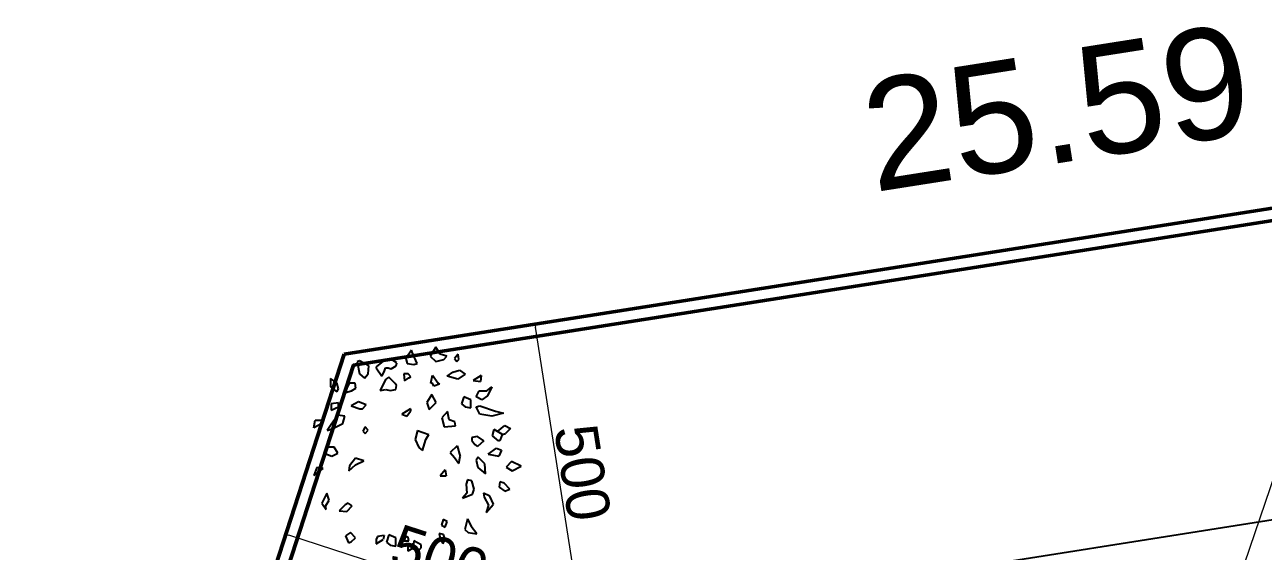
# Model space of a CAD drawing. Header units: centimetres. Extents: x 63871 to 181827, y -95930 to 42199.
# Drawn here: x 171657 to 173667, y 38299 to 39153 of the extents above; entities that cross this region are included whole.
import ezdxf

# ---------------------------------------------------------------- set-up
doc = ezdxf.new("R2010")
doc.units = ezdxf.units.CM
for name, color, linetype, lineweight in [('ARA SINIRLAR', 225, 'Continuous', 15), ('OLUK', 222, 'Continuous', 15), ('PARSEL SINIRI', 12, 'Continuous', 50), ('ROL_CEPHE', 1, 'Continuous', 0), ('ÇEKME MESAFESİ', 5, 'Continuous', 25)]:
    doc.layers.add(name, color=color, linetype=linetype, lineweight=lineweight)
doc.layers.add('CAY', color=94, linetype='Continuous')
doc.layers.add('Dıış Ölçü', color=140, linetype='Continuous')
doc.styles.add('RomanS', font='')
doc.styles.get("Standard").update_dxf_attribs({"font": 'Arial.ttf'})
doc.styles.get('RomanS').set_extended_font_data('Stylus BT')
doc.dimstyles.new('BÖYÜK', dxfattribs={"dimtxt": 70, "dimasz": 5, "dimexe": 5, "dimexo": 5, "dimgap": 2, "dimtad": 3, "dimdec": 0, "dimzin": 0, "dimdsep": 46, "dimtxsty": 'RomanS', "dimblk": 'DOT', "dimcen": 5, "dimadec": 0, "dimazin": 0, "dimtfac": 1, "dimtdec": 0, "dimtix": 1, "dimtofl": 0, "dimtmove": 1, "dimatfit": 0, "dimldrblk": 'DOT', "dimfxl": 10, "dimfxlon": 1, "dimtolj": 1, "dimtzin": 0, "dimarcsym": 0})

# ---------------------------------------------------------------- blocks, each defined once
blk = doc.blocks.new('_Dot')
at = {"color": 0, "linetype": 'ByBlock', "lineweight": -2}
blk.add_line((-0.5, 0), (-1, 0), dxfattribs=at)
at = {"color": 0, "linetype": 'ByBlock', "const_width": 0.5}
blk.add_lwpolyline([(-0.25, 0, 1), (0.25, 0, 1)], format="xyb", close=True, dxfattribs=at)
blk = doc.blocks.new('*D393')
at = {"layer": 'Defpoints', "color": 0, "transparency": 16777216}
for p in [(-5871.4, 23396.1), (-5871.4, 23396.1), (-5395.8, 23242.1)]:
    blk.add_point(p, dxfattribs=at)
at = {"layer": 'Dıış Ölçü', "color": 0, "lineweight": -2, "transparency": 16777216}
for p, q in [((-5871.4, 23396.1), (-5873, 23391.3)), ((-5400.5, 23243.6), (-5866.7, 23394.6)), ((-5395.8, 23242.1), (-5397.3, 23237.3))]:
    blk.add_line(p, q, dxfattribs=at)
at = {"layer": 'Dıış Ölçü', "color": 0, "lineweight": -2, "transparency": 16777216, "xscale": 5, "yscale": 5, "zscale": 5}
for p, rotation in [((-5871.4, 23396.1), 162.0571909571579), ((-5395.8, 23242.1), 342.0571909571579)]:
    blk.add_blockref('_Dot', p, dxfattribs=dict(at, rotation=rotation))
at = {"layer": 'Dıış Ölçü', "color": 0, "transparency": 16777216, "insert": (-5621.6, 23356), "char_height": 70, "attachment_point": 5, "rotation": 342.0572, "style": 'RomanS'}
blk.add_mtext('\\A1;500', dxfattribs=at)
blk = doc.blocks.new('*D394')
at = {"layer": 'Defpoints', "color": 0, "transparency": 16777216}
for p in [(-5467.1, 23737), (-5473.5, 23736), (-5395.8, 23242.1)]:
    blk.add_point(p, dxfattribs=at)
at = {"layer": 'Dıış Ölçü', "color": 0, "lineweight": -2, "transparency": 16777216}
for p, q in [((-5468.6, 23736.8), (-5462.2, 23737.8)), ((-5390.1, 23248), (-5466.3, 23732.1)), ((-5390.8, 23242.8), (-5384.4, 23243.9))]:
    blk.add_line(p, q, dxfattribs=at)
at = {"layer": 'Dıış Ölçü', "color": 0, "lineweight": -2, "transparency": 16777216, "xscale": 5, "yscale": 5, "zscale": 5}
for p, rotation in [((-5467.1, 23737), 98.94732284936295), ((-5389.3, 23243.1), 278.9473228493629)]:
    blk.add_blockref('_Dot', p, dxfattribs=dict(at, rotation=rotation))
at = {"layer": 'Dıış Ölçü', "color": 0, "transparency": 16777216, "insert": (-5389.9, 23496.1), "char_height": 70, "attachment_point": 5, "rotation": 278.9473, "style": 'RomanS'}
blk.add_mtext('\\A1;500', dxfattribs=at)
blk = doc.blocks.new('A$C5AA32782')
at = {"layer": 'CAY'}
for p, q in [((452.9, 931.4, 0), (426.3, 893.8, 0)), ((456.2, 922, 0), (452.9, 931.4, 0)), ((479.5, 870.3, 0), (456.2, 922, 0)), ((566, 945.5, 0), (539.4, 903.2, 0)), ((585.9, 912.6, 0), (566, 945.5, 0)), ((211.1, 882.5, 0), (201.2, 877.8, 0)), ((201.2, 877.8, 0), (211.1, 821.4, 0)), ((254.4, 859, 0), (211.1, 882.5, 0)), ((328.5, 887.1, 0), (288.5, 854.2, 0)), ((355.1, 891.8, 0), (328.5, 887.1, 0)), ((385, 873, 0), (355.1, 891.8, 0)), ((381.7, 858.9, 0), (385, 873, 0)), ((426.3, 893.8, 0), (432.9, 870.3, 0)), ((432.9, 870.3, 0), (462.9, 865.6, 0)), ((462.9, 865.6, 0), (479.5, 870.3, 0)), ((539.4, 903.2, 0), (566, 879.7, 0)), ((566, 879.7, 0), (602.6, 889.1, 0)), ((615.9, 903.2, 0), (585.9, 912.6, 0)), ((602.6, 889.1, 0), (615.9, 903.2, 0)), ((669.1, 912.6, 0), (652.5, 893.8, 0)), ((652.5, 893.8, 0), (662.4, 879.7, 0)), ((662.4, 879.7, 0), (672.4, 889.1, 0)), ((672.4, 889.1, 0), (669.1, 912.6, 0)), ((211.1, 821.4, 0), (234.4, 802.6, 0)), ((234.4, 802.6, 0), (251, 821.4, 0)), ((251, 821.4, 0), (254.4, 859, 0)), ((288.5, 854.2, 0), (288.5, 849.5, 0)), ((288.5, 849.5, 0), (315.2, 811.9, 0)), ((315.2, 811.9, 0), (325.1, 830.7, 0)), ((325.1, 830.7, 0), (331.8, 849.5, 0)), ((331.8, 849.5, 0), (345.1, 849.5, 0)), ((347, 805.9, 0), (333.7, 796.5, 0)), ((345.1, 849.5, 0), (358.4, 844.8, 0)), ((377, 777.7, 0), (347, 805.9, 0)), ((358.4, 844.8, 0), (381.7, 858.9, 0)), ((436.8, 821.9, 0), (416.8, 821.9, 0)), ((416.8, 821.9, 0), (420.1, 789, 0)), ((450.1, 807.8, 0), (436.8, 821.9, 0)), ((440.1, 803.1, 0), (450.1, 807.8, 0)), ((542.4, 778.7, 0), (549.1, 816.3, 0)), ((549.1, 816.3, 0), (575.7, 778.7, 0)), ((617.8, 810.6, 0), (644.5, 829.4, 0)), ((667.7, 796.5, 0), (617.8, 810.6, 0)), ((644.5, 829.4, 0), (674.4, 838.7, 0)), ((701, 820, 0), (667.7, 796.5, 0)), ((674.4, 838.7, 0), (701, 820, 0)), ((776.2, 813.8, 0), (739, 790.4, 0)), ((776.2, 813.8, 0), (772.2, 785.7, 0)), ((107, 781, 0), (77, 799.8, 0)), ((77, 799.8, 0), (77, 762.2, 0)), ((77, 762.2, 0), (107, 738.7, 0)), ((113.6, 752.8, 0), (107, 781, 0)), ((107, 738.7, 0), (113.6, 752.8, 0)), ((152.9, 755.4, 0), (147.3, 735.9, 0)), ((163.9, 778.9, 0), (152.9, 755.4, 0)), ((191.6, 778.9, 0), (163.9, 778.9, 0)), ((175, 743.7, 0), (194.4, 755.4, 0)), ((194, 755.2, 0), (191.6, 778.9, 0)), ((313.8, 759, 0), (307.1, 744.9, 0)), ((307.1, 744.9, 0), (333.7, 749.6, 0)), ((333.7, 796.5, 0), (313.8, 759, 0)), ((333.7, 749.6, 0), (353.7, 744.9, 0)), ((353.7, 744.9, 0), (380.3, 749.6, 0)), ((383.6, 768.3, 0), (377, 777.7, 0)), ((380.3, 749.6, 0), (383.6, 768.3, 0)), ((420.1, 789, 0), (440.1, 803.1, 0)), ((549.1, 778.7, 0), (542.4, 778.7, 0)), ((555.7, 764.6, 0), (549.1, 778.7, 0)), ((582.4, 774, 0), (555.7, 764.6, 0)), ((575.7, 778.7, 0), (582.4, 774, 0)), ((739, 790.4, 0), (772.2, 785.7, 0)), ((802.2, 743.4, 0), (825.4, 762.2, 0)), ((825.4, 762.2, 0), (805.5, 719.9, 0)), ((147.3, 735.9, 0), (175, 743.7, 0)), ((206.1, 691.9, 0), (172.9, 673.1, 0)), ((242.7, 677.8, 0), (206.1, 691.9, 0)), ((547, 726.4, 0), (523.7, 688.8, 0)), ((566.9, 688.8, 0), (547, 726.4, 0)), ((695, 715.3, 0), (685, 682.5, 0)), ((728.2, 701.2, 0), (695, 715.3, 0)), ((728.2, 663.7, 0), (728.2, 701.2, 0)), ((752.3, 715.2, 0), (765.6, 743.4, 0)), ((778.9, 701.1, 0), (752.3, 715.2, 0)), ((765.6, 743.4, 0), (802.2, 743.4, 0)), ((805.5, 719.9, 0), (778.9, 701.1, 0)), ((113.6, 687.1, 0), (80.3, 682.4, 0)), ((80.3, 682.4, 0), (80.3, 654.2, 0)), ((80.3, 654.2, 0), (113.6, 668.3, 0)), ((113.6, 668.3, 0), (113.6, 687.1, 0)), ((172.9, 673.1, 0), (212.8, 659, 0)), ((212.8, 659, 0), (226.1, 659, 0)), ((226.1, 659, 0), (242.7, 677.8, 0)), ((447.5, 660.3, 0), (407.6, 634.6, 0)), ((407.6, 634.6, 0), (430.9, 625.3, 0)), ((430.9, 625.3, 0), (447.5, 648.7, 0)), ((447.5, 660.3, 0), (447.5, 648.7, 0)), ((523.7, 688.8, 0), (533.7, 655.9, 0)), ((533.7, 655.9, 0), (566.9, 688.8, 0)), ((619.8, 646.7, 0), (593.2, 618.5, 0)), ((626.5, 609.1, 0), (619.8, 646.7, 0)), ((685, 682.5, 0), (701.6, 668.4, 0)), ((701.6, 668.4, 0), (728.2, 663.7, 0)), ((752.3, 668.3, 0), (768.9, 673, 0)), ((768.9, 635.4, 0), (752.3, 668.3, 0)), ((768.9, 673, 0), (842.1, 649.5, 0)), ((825.4, 626, 0), (768.9, 635.4, 0)), ((878.7, 640.1, 0), (825.4, 626, 0)), ((842.1, 649.5, 0), (878.7, 640.1, 0)), ((0.4, 572.3, 0), (5.9, 607.5, 0)), ((36.4, 591.8, 0), (0.4, 572.3, 0)), ((5.9, 607.5, 0), (33.6, 607.5, 0)), ((33.6, 607.5, 0), (36.4, 591.8, 0)), ((80.9, 587.7, 0), (60.9, 559.5, 0)), ((110.8, 630, 0), (80.9, 587.7, 0)), ((87.6, 568.9, 0), (134.1, 592.4, 0)), ((144.1, 625.3, 0), (110.8, 630, 0)), ((134.1, 592.4, 0), (144.1, 625.3, 0)), ((238.2, 576, 0), (227.1, 556.4, 0)), ((252.1, 560.3, 0), (238.2, 576, 0)), ((593.2, 618.5, 0), (603.2, 576.2, 0)), ((603.2, 576.2, 0), (656.4, 580.9, 0)), ((653.1, 599.7, 0), (626.5, 609.1, 0)), ((656.4, 580.9, 0), (653.1, 599.7, 0)), ((851.7, 554.1, 0), (885, 582.3, 0)), ((885, 582.3, 0), (911.6, 568.2, 0)), ((60.9, 559.5, 0), (87.6, 568.9, 0)), ((227.1, 556.4, 0), (238.2, 544.7, 0)), ((238.2, 544.7, 0), (252.1, 560.3, 0)), ((480.7, 559.5, 0), (469.6, 517.6, 0)), ((469.6, 517.6, 0), (486.2, 480, 0)), ((480.7, 559.5, 0), (532.8, 541.1, 0)), ((502.9, 465.9, 0), (519.5, 517.6, 0)), ((519.5, 517.6, 0), (532.8, 541.1, 0)), ((758.9, 532, 0), (732.3, 527.3, 0)), ((732.3, 527.3, 0), (732.3, 513.2, 0)), ((788.5, 511.1, 0), (758.9, 532, 0)), ((827.9, 533.9, 0), (835.1, 563.5, 0)), ((855.1, 511.8, 0), (827.9, 533.9, 0)), ((875, 540, 0), (835.1, 563.5, 0)), ((865, 516.5, 0), (875, 540, 0)), ((873.9, 540.7, 0), (888.3, 544.7, 0)), ((911.6, 568.2, 0), (888.3, 544.7, 0)), ((63.9, 482, 0), (47.2, 453.8, 0)), ((93.8, 482, 0), (63.9, 482, 0)), ((110.4, 453.8, 0), (93.8, 482, 0)), ((486.2, 480, 0), (502.9, 465.9, 0)), ((664, 488.3, 0), (631.4, 457.6, 0)), ((664, 488.3, 0), (678, 438.8, 0)), ((732.3, 513.2, 0), (745.6, 494.4, 0)), ((745.6, 494.4, 0), (758.9, 485, 0)), ((788.5, 511.1, 0), (758.9, 485, 0)), ((807.7, 450.2, 0), (846.9, 477.9, 0)), ((846.9, 477.9, 0), (870.2, 468.5, 0)), ((855.1, 511.8, 0), (865, 516.5, 0)), ((870.2, 468.5, 0), (856.9, 440.3, 0)), ((47.2, 453.8, 0), (83.8, 439.7, 0)), ((83.8, 439.7, 0), (110.4, 453.8, 0)), ((192.8, 430.8, 0), (165.1, 395.5, 0)), ((231.6, 419, 0), (192.8, 430.8, 0)), ((192.8, 399.5, 0), (231.6, 419, 0)), ((631.4, 457.6, 0), (651.4, 434.1, 0)), ((651.4, 434.1, 0), (671.4, 405.9, 0)), ((671.4, 405.9, 0), (678, 438.8, 0)), ((762.3, 435, 0), (752.8, 421.6, 0)), ((752.8, 421.6, 0), (759.9, 388.1, 0)), ((793.1, 404.9, 0), (762.3, 435, 0)), ((795.4, 358, 0), (793.1, 404.9, 0)), ((807.7, 450.2, 0), (856.9, 440.3, 0)), ((915.7, 415.1, 0), (891.6, 389.5, 0)), ((961, 393.8, 0), (915.7, 415.1, 0)), ((13.3, 387.6, 0), (0, 350, 0)), ((0, 350, 0), (43.2, 382.9, 0)), ((43.2, 382.9, 0), (13.3, 387.6, 0)), ((162.3, 372.1, 0), (192.8, 399.5, 0)), ((165.1, 395.5, 0), (162.3, 372.1, 0)), ((609.3, 376.3, 0), (585.9, 348.8, 0)), ((585.9, 348.8, 0), (612.6, 348.8, 0)), ((609.3, 376.3, 0), (612.6, 348.8, 0)), ((759.9, 388.1, 0), (795.4, 358, 0)), ((891.6, 389.5, 0), (918.8, 372.4, 0)), ((918.8, 372.4, 0), (961, 393.8, 0)), ((712.3, 330, 0), (705.7, 311.2, 0)), ((705.7, 311.2, 0), (709, 268.9, 0)), ((732.3, 325.3, 0), (712.3, 330, 0)), ((742.3, 287.7, 0), (732.3, 325.3, 0)), ((735.6, 264.2, 0), (742.3, 287.7, 0)), ((862, 320.6, 0), (858.7, 297.1, 0)), ((858.7, 297.1, 0), (885.3, 278.3, 0)), ((882, 315.9, 0), (862, 320.6, 0)), ((908.6, 287.7, 0), (882, 315.9, 0)), ((885.3, 278.3, 0), (908.6, 287.7, 0)), ((60.4, 268.9, 0), (37.1, 221.9, 0)), ((53.7, 207.8, 0), (70.4, 236, 0)), ((70.4, 236, 0), (60.4, 268.9, 0)), ((709, 268.9, 0), (689.1, 245.4, 0)), ((689.1, 245.4, 0), (735.6, 264.2, 0)), ((815.5, 254.8, 0), (785.5, 268.9, 0)), ((785.5, 268.9, 0), (788.8, 250.1, 0)), ((788.8, 250.1, 0), (808.8, 212.5, 0)), ((788.8, 250.1, 0), (808.8, 212.5, 0)), ((832.1, 217.2, 0), (815.5, 254.8, 0)), ((37.1, 221.9, 0), (57.1, 193.7, 0)), ((57.1, 193.7, 0), (53.7, 207.8, 0)), ((144.4, 214.7, 0), (116.7, 187.3, 0)), ((116.7, 187.3, 0), (152.8, 183.4, 0)), ((158.3, 222.5, 0), (144.4, 214.7, 0)), ((152.8, 183.4, 0), (177.7, 210.8, 0)), ((177.7, 210.8, 0), (158.3, 222.5, 0)), ((798.8, 179.6, 0), (832.1, 217.2, 0)), ((808.8, 212.5, 0), (798.8, 179.6, 0)), ((598.8, 147.3, 0), (591.7, 120.5, 0)), ((591.7, 120.5, 0), (608.3, 110.5, 0)), ((617.8, 137.2, 0), (598.8, 147.3, 0)), ((608.3, 110.5, 0), (617.8, 137.2, 0)), ((711.9, 149.9, 0), (699, 99.8, 0)), ((711.9, 149.9, 0), (729, 113.9, 0)), ((170.2, 85.7, 0), (146.9, 71.6, 0)), ((146.9, 71.6, 0), (160.2, 38.7, 0)), ((193.4, 62.2, 0), (170.2, 85.7, 0)), ((173.5, 43.4, 0), (193.4, 62.2, 0)), ((294.7, 67.6, 0), (288.1, 53.5, 0)), ((325.8, 72.5, 0), (294.7, 67.6, 0)), ((325.8, 72.5, 0), (321.3, 53.5, 0)), ((347.3, 75.1, 0), (337.3, 42.2, 0)), ((380.6, 61, 0), (347.3, 75.1, 0)), ((380.6, 23.4, 0), (380.6, 61, 0)), ((424.6, 70.4, 0), (418.1, 47.4, 0)), ((424.6, 70.4, 0), (437.5, 63.1, 0)), ((440.3, 47.4, 0), (437.5, 63.1, 0)), ((601.4, 77.9, 0), (581.4, 82.6, 0)), ((581.4, 82.6, 0), (584.8, 59.1, 0)), ((584.8, 59.1, 0), (598.1, 35.6, 0)), ((608, 54.4, 0), (601.4, 77.9, 0)), ((699, 99.8, 0), (715.7, 85.7, 0)), ((715.7, 85.7, 0), (755.6, 81, 0)), ((755.6, 81, 0), (729, 113.9, 0)), ((160.2, 38.7, 0), (173.5, 43.4, 0)), ((288.1, 53.5, 0), (288.1, 34.7, 0)), ((288.1, 34.7, 0), (321.3, 53.5, 0)), ((337.3, 42.2, 0), (354, 28.1, 0)), ((354, 28.1, 0), (380.6, 23.4, 0)), ((418.1, 47.4, 0), (440.3, 47.4, 0)), ((462.9, 36.2, 0), (435.8, 23.5, 0)), ((435.8, 23.5, 0), (435.8, 0, 0)), ((461.1, 15.9, 0), (435.8, 0, 0)), ((463.9, 47.9, 0), (460.6, 10.4, 0)), ((460.6, 10.4, 0), (483.9, 1, 0)), ((497.2, 29.2, 0), (463.9, 47.9, 0)), ((483.9, 1, 0), (497.2, 15.1, 0)), ((497.2, 15.1, 0), (497.2, 29.2, 0)), ((598.1, 35.6, 0), (608, 54.4, 0))]:
    blk.add_line(p, q, dxfattribs=at)
blk = doc.blocks.new('VAZİYET PLANI')
at = {"layer": 'ARA SINIRLAR'}
blk.add_line((-4118.7, 23929), (-9057.4, 9376.8), dxfattribs=at)
at = {"layer": 'PARSEL SINIRI'}
for points in [[(-2855.3, 23913.3), (-3248.9, 24086.2), (-5776.8, 23688.2)], [(-2861.8, 23894.3), (-3251.6, 24065.6), (-5761.6, 23670.4), (-6103.9, 22613.3)], [(-5776.8, 23688.2), (-6122.9, 22619.4)]]:
    blk.add_lwpolyline(points, dxfattribs=at)
at = {"layer": 'ÇEKME MESAFESİ'}
blk.add_lwpolyline([(-5.6, 5331.8), (308.6, 12485.4), (476.4, 16330.3), (575.8, 18602.2), (644.3, 20161.8), (725.5, 22011.2), (669.5, 22083.7), (-509.4, 22336), (-584.9, 22369.2), (-3315.9, 23569.5), (-5395.8, 23242.1), (-6367.1, 20242.3), (-7120.6, 17916.2), (-7587.4, 16475.5), (-8434, 13860.9), (-9144.4, 11733.8), (-10236, 8787.8)], dxfattribs=at)
at = {"layer": 'CAY', "xscale": 0.3501001178103892, "yscale": 0.3501001178103892, "zscale": 0.3501001178103892}
blk.add_blockref('A$C5AA32782', (-5825.8, 23368.7, 0), dxfattribs=at)
at = {"layer": 'ROL_CEPHE', "lineweight": 0}
blk.add_text('25.59', height=180, rotation=8.9473, dxfattribs=at).set_placement((-4917.3, 23951.1))
at = {"layer": 'Dıış Ölçü'}
for p2, distance, picture, middle in [((-5473.5, 23736), -6.5, '*D394', (-5389.9, 23496.1)), ((-5871.4, 23396.1), 0, '*D393', (-5621.6, 23356))]:
    dim = blk.add_aligned_dim(p1=(-5395.8, 23242.1), p2=p2, distance=distance, dimstyle='BÖYÜK', dxfattribs=at)
    dim.commit()
    dim.dimension.update_dxf_attribs({"geometry": picture, "text_midpoint": middle})

msp = doc.modelspace()

# ---------------------------------------------------------------- block references
at = {"layer": 'OLUK'}
msp.add_blockref('VAZİYET PLANI', (177951.9, 14930.1), dxfattribs=at)

doc.saveas('drawing.dxf')
